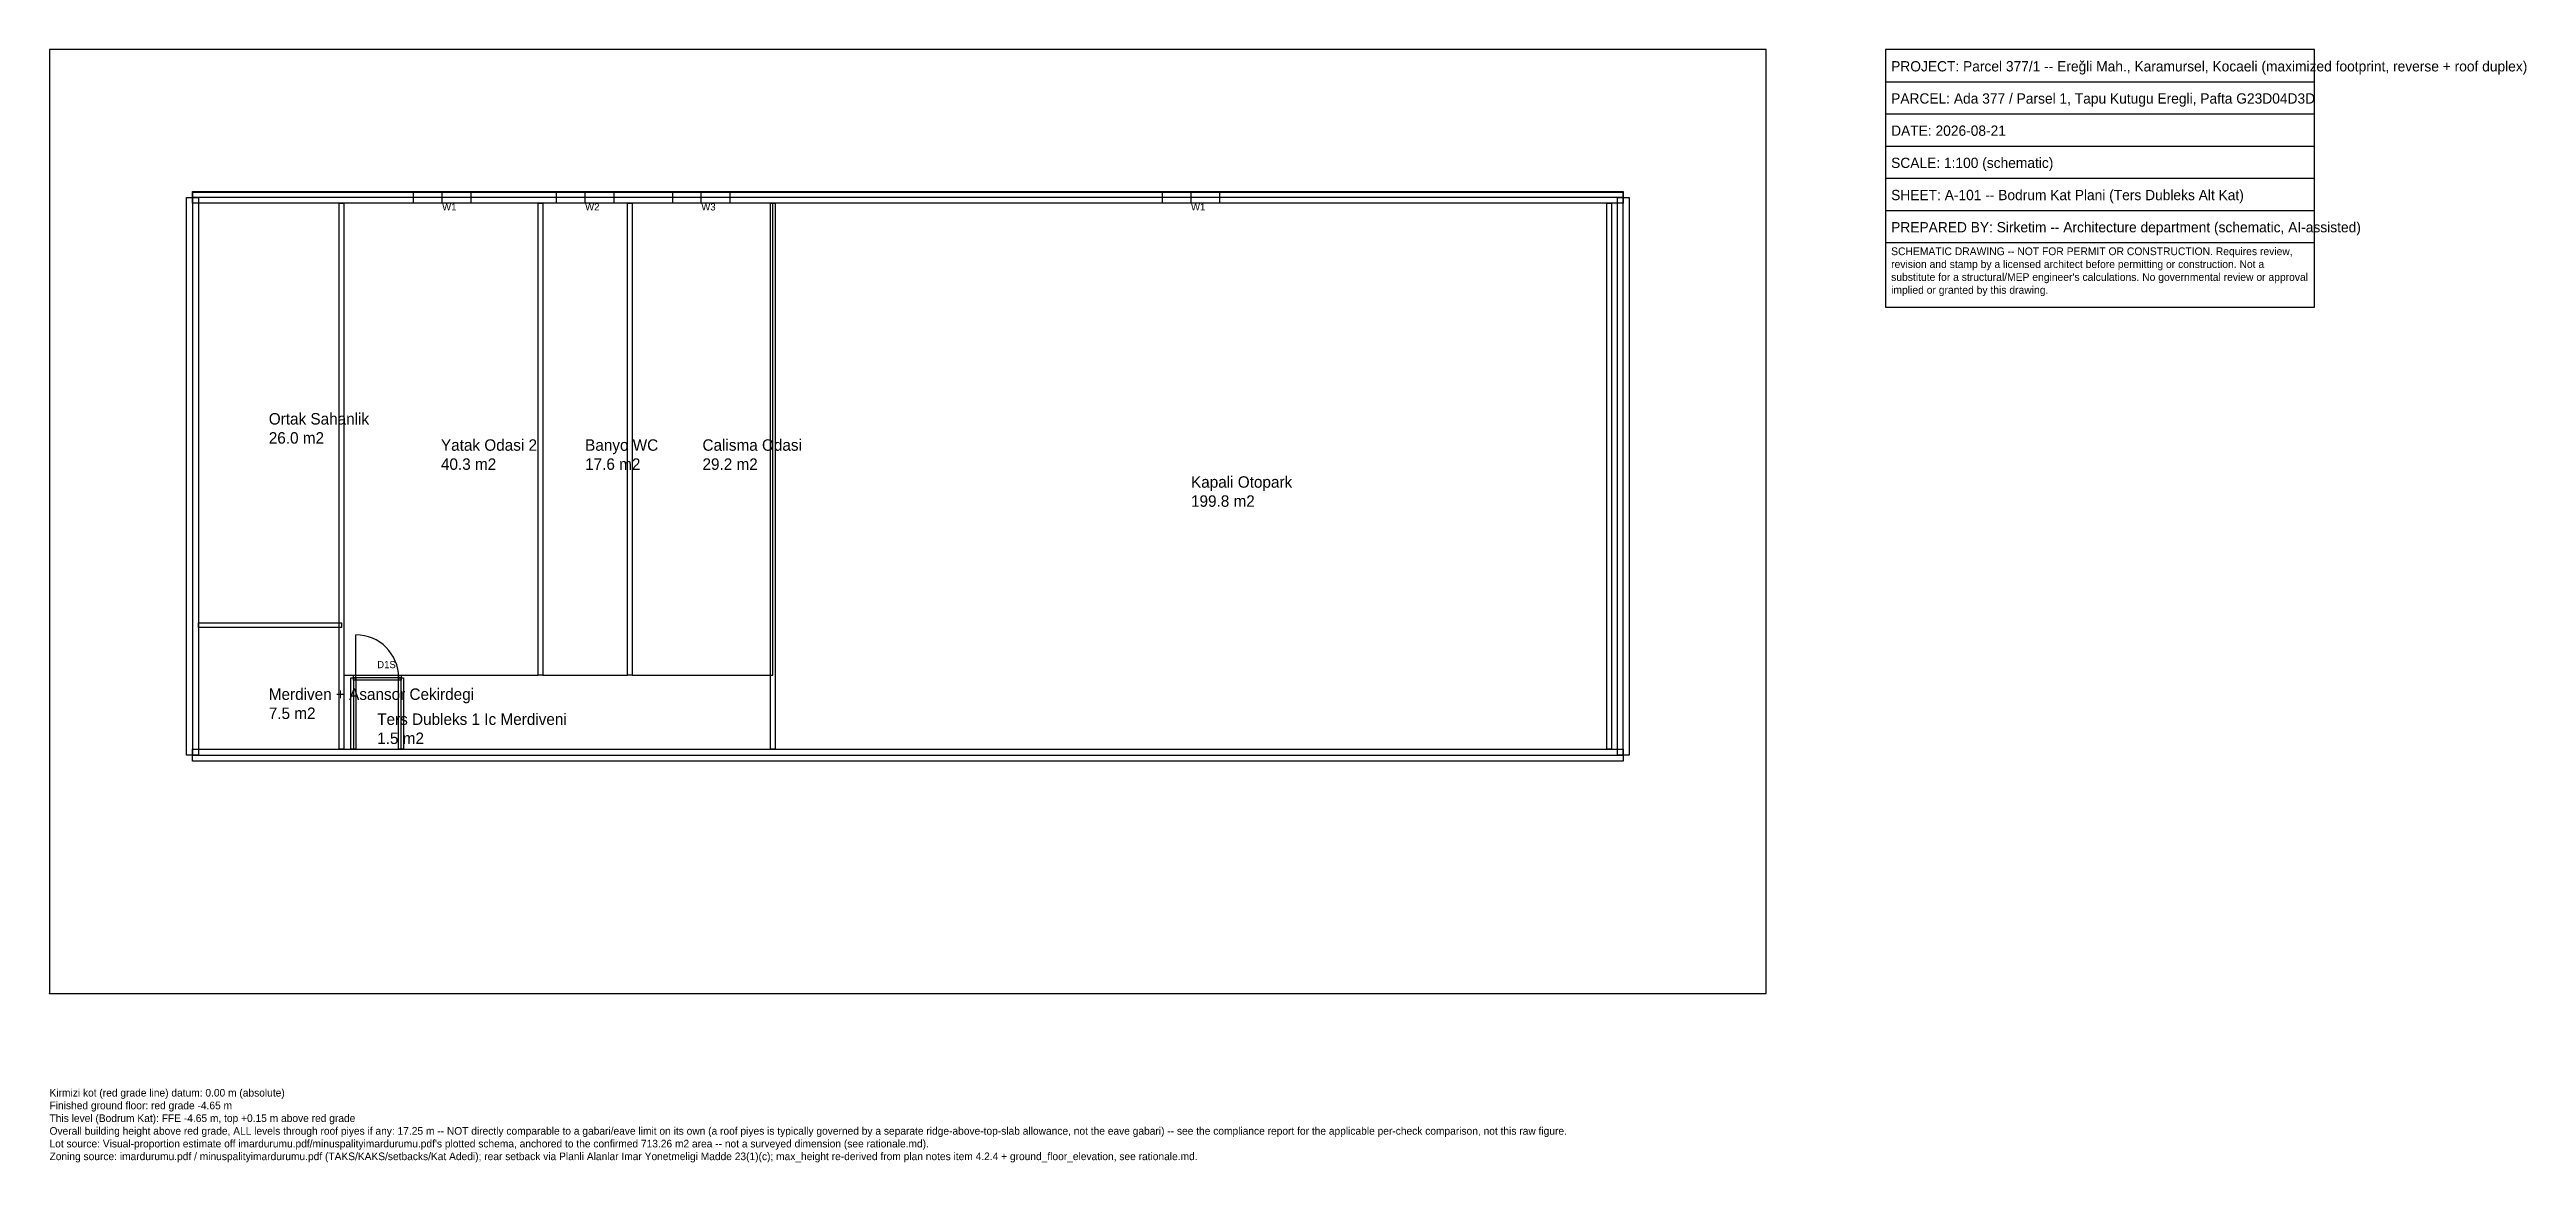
# Paper-space layout 'A-101' of a CAD drawing. Header units: metres. Extents: x 0 to 52, y -3.5 to 19.8.
import ezdxf

# ---------------------------------------------------------------- set-up
doc = ezdxf.new("R2010")
doc.units = ezdxf.units.M
for name, color, linetype in [('A-ANNO-NOTE', 7, 'Continuous'), ('A-ANNO-NPLT', 8, 'Continuous'), ('A-ANNO-TTLB', 7, 'Continuous'), ('A-AREA-IDEN', 2, 'Continuous'), ('A-AREA-PLAN', 4, 'Continuous'), ('A-DOOR', 3, 'Continuous'), ('A-GLAZ', 5, 'Continuous'), ('A-WALL', 7, 'Continuous'), ('A-WALL-INTR', 7, 'Continuous'), ('C-PROP', 1, 'Continuous'), ('Z-DATA-NOPLOT', 8, 'Continuous')]:
    doc.layers.add(name, color=color, linetype=linetype)

psp = doc.layouts.new('A-101')

# ---------------------------------------------------------------- linework, layer by layer
at = {"layer": 'A-ANNO-NPLT'}
psp.add_lwpolyline([(3, 5), (33.02, 5), (33.02, 16.8), (3, 16.8)], close=True, dxfattribs=at)
at = {"layer": 'A-ANNO-TTLB'}
for p, q in [((38.52, 19.125), (47.52, 19.125)), ((38.52, 18.45), (47.52, 18.45)), ((38.52, 17.775), (47.52, 17.775)), ((38.52, 17.1), (47.52, 17.1)), ((38.52, 16.425), (47.52, 16.425)), ((38.52, 15.75), (47.52, 15.75))]:
    psp.add_line(p, q, dxfattribs=at)
psp.add_lwpolyline([(38.52, 14.4), (47.52, 14.4), (47.52, 19.8), (38.52, 19.8)], close=True, dxfattribs=at)
at = {"layer": 'A-AREA-IDEN'}
for points in [[(3.125, 7.775), (6.075, 7.775), (6.075, 16.575), (3.125, 16.575)], [(6.175, 6.675), (10.25, 6.675), (10.25, 16.575), (6.175, 16.575)], [(10.35, 6.675), (12.125, 6.675), (12.125, 16.575), (10.35, 16.575)], [(12.225, 6.675), (15.175, 6.675), (15.175, 16.575), (12.225, 16.575)], [(15.225, 5.125), (32.675, 5.125), (32.675, 16.575), (15.225, 16.575)], [(3.125, 5.125), (6.075, 5.125), (6.075, 7.675), (3.125, 7.675)], [(6.375, 5.125), (7.375, 5.125), (7.375, 6.625), (6.375, 6.625)]]:
    psp.add_lwpolyline(points, close=True, dxfattribs=at)
at = {"layer": 'A-AREA-PLAN'}
psp.add_lwpolyline([(3, 5), (33.02, 5), (33.02, 16.7), (3, 16.7)], close=True, dxfattribs=at)
at = {"layer": 'A-DOOR'}
psp.add_line((6.425, 6.625), (6.425, 7.525), dxfattribs=at)
psp.add_lwpolyline([(6.425, 6.675), (7.325, 6.675), (7.325, 6.575), (6.425, 6.575)], close=True, dxfattribs=at)
psp.add_arc((6.425, 6.625), 0.9, 0, 90, dxfattribs=at)
at = {"layer": 'A-GLAZ'}
for p, q in [((8.2375, 16.575), (8.2375, 16.825)), ((11.2375, 16.575), (11.2375, 16.825)), ((13.675, 16.575), (13.675, 16.825)), ((23.95, 16.575), (23.95, 16.825))]:
    psp.add_line(p, q, dxfattribs=at)
for points in [[(8.8375, 16.575), (7.6375, 16.575), (7.6375, 16.825), (8.8375, 16.825)], [(11.8375, 16.575), (10.6375, 16.575), (10.6375, 16.825), (11.8375, 16.825)], [(14.275, 16.575), (13.075, 16.575), (13.075, 16.825), (14.275, 16.825)], [(24.55, 16.575), (23.35, 16.575), (23.35, 16.825), (24.55, 16.825)]]:
    psp.add_lwpolyline(points, close=True, dxfattribs=at)
at = {"layer": 'A-WALL'}
for points in [[(3.125, 16.7), (3.125, 5), (2.875, 5), (2.875, 16.7)], [(33.02, 16.575), (3, 16.575), (3, 16.825), (33.02, 16.825)], [(32.895, 5), (32.895, 16.7), (33.145, 16.7), (33.145, 5)], [(3, 5.125), (33.02, 5.125), (33.02, 4.875), (3, 4.875)]]:
    psp.add_lwpolyline(points, close=True, dxfattribs=at)
at = {"layer": 'A-WALL-INTR'}
for points in [[(6.075, 5.125), (6.075, 16.575), (6.175, 16.575), (6.175, 5.125)], [(10.25, 6.675), (10.25, 16.575), (10.35, 16.575), (10.35, 6.675)], [(12.125, 6.675), (12.125, 16.575), (12.225, 16.575), (12.225, 6.675)], [(15.125, 5.125), (15.125, 16.575), (15.225, 16.575), (15.225, 5.125)], [(32.675, 5.125), (32.675, 16.575), (32.775, 16.575), (32.775, 5.125)], [(3.125, 7.775), (6.125, 7.775), (6.125, 7.675), (3.125, 7.675)], [(6.325, 5.125), (6.325, 6.625), (6.425, 6.625), (6.425, 5.125)], [(6.375, 6.675), (7.375, 6.675), (7.375, 6.575), (6.375, 6.575)], [(7.325, 5.125), (7.325, 6.625), (7.425, 6.625), (7.425, 5.125)]]:
    psp.add_lwpolyline(points, close=True, dxfattribs=at)
at = {"layer": 'C-PROP'}
psp.add_lwpolyline([(0, 0), (36.02, 0), (36.02, 19.8), (0, 19.8)], close=True, dxfattribs=at)
at = {"layer": 'Z-DATA-NOPLOT'}
psp.add_point((0, 0), dxfattribs=at)

# ---------------------------------------------------------------- texts
at = {"layer": 'A-ANNO-NOTE', "insert": (0, -2), "char_height": 0.16, "attachment_point": 1}
psp.add_mtext("Kirmizi kot (red grade line) datum: 0.00 m (absolute)\\PFinished ground floor: red grade -4.65 m\\PThis level (Bodrum Kat): FFE -4.65 m, top +0.15 m above red grade\\POverall building height above red grade, ALL levels through roof piyes if any: 17.25 m -- NOT directly comparable to a gabari/eave limit on its own (a roof piyes is typically governed by a separate ridge-above-top-slab allowance, not the eave gabari) -- see the compliance report for the applicable per-check comparison, not this raw figure.\\PLot source: Visual-proportion estimate off imardurumu.pdf/minuspalityimardurumu.pdf's plotted schema, anchored to the confirmed 713.26 m2 area -- not a surveyed dimension (see rationale.md).\\PZoning source: imardurumu.pdf / minuspalityimardurumu.pdf (TAKS/KAKS/setbacks/Kat Adedi); rear setback via Planli Alanlar Imar Yonetmeligi Madde 23(1)(c); max_height re-derived from plan notes item 4.2.4 + ground_floor_elevation, see rationale.md.", dxfattribs=at)
at = {"layer": 'A-ANNO-TTLB'}
for s, p in [('PROJECT: Parcel 377/1 -- Ereğli Mah., Karamursel, Kocaeli (maximized footprint, reverse + roof duplex)', (38.64, 19.341)), ('PARCEL: Ada 377 / Parsel 1, Tapu Kutugu Eregli, Pafta G23D04D3D', (38.64, 18.666)), ('DATE: 2026-08-21', (38.64, 17.991)), ('SCALE: 1:100 (schematic)', (38.64, 17.316)), ('SHEET: A-101 -- Bodrum Kat Plani (Ters Dubleks Alt Kat)', (38.64, 16.641)), ('PREPARED BY: Sirketim -- Architecture department (schematic, AI-assisted)', (38.64, 15.966))]:
    psp.add_text(s, height=0.216, dxfattribs=at).set_placement(p)
at = {"layer": 'A-ANNO-TTLB', "insert": (38.64, 15.65), "char_height": 0.162, "width": 8.76, "attachment_point": 1}
psp.add_mtext("SCHEMATIC DRAWING -- NOT FOR PERMIT OR CONSTRUCTION. Requires review, revision and stamp by a licensed architect before permitting or construction. Not a substitute for a structural/MEP engineer's calculations. No governmental review or approval implied or granted by this drawing.", dxfattribs=at)
at = {"layer": 'A-AREA-IDEN', "char_height": 0.24, "attachment_point": 1}
for s, insert in [('Ortak Sahanlik\\P26.0 m2', (4.6, 12.175)), ('Yatak Odasi 2\\P40.3 m2', (8.2125, 11.625)), ('Banyo WC\\P17.6 m2', (11.2375, 11.625)), ('Calisma Odasi\\P29.2 m2', (13.7, 11.625)), ('Kapali Otopark\\P199.8 m2', (23.95, 10.85)), ('Merdiven + Asansor Cekirdegi\\P7.5 m2', (4.6, 6.4)), ('Ters Dubleks 1 Ic Merdiveni\\P1.5 m2', (6.875, 5.875))]:
    psp.add_mtext(s, dxfattribs=dict(at, insert=insert))
at = {"layer": 'A-DOOR'}
psp.add_text('D1S', height=0.15, dxfattribs=at).set_placement((6.875, 6.825))
at = {"layer": 'A-GLAZ'}
for s, p in [('W1', (8.2375, 16.425)), ('W2', (11.2375, 16.425)), ('W3', (13.675, 16.425)), ('W1', (23.95, 16.425))]:
    psp.add_text(s, height=0.15, dxfattribs=at).set_placement(p)

doc.saveas('drawing.dxf')
